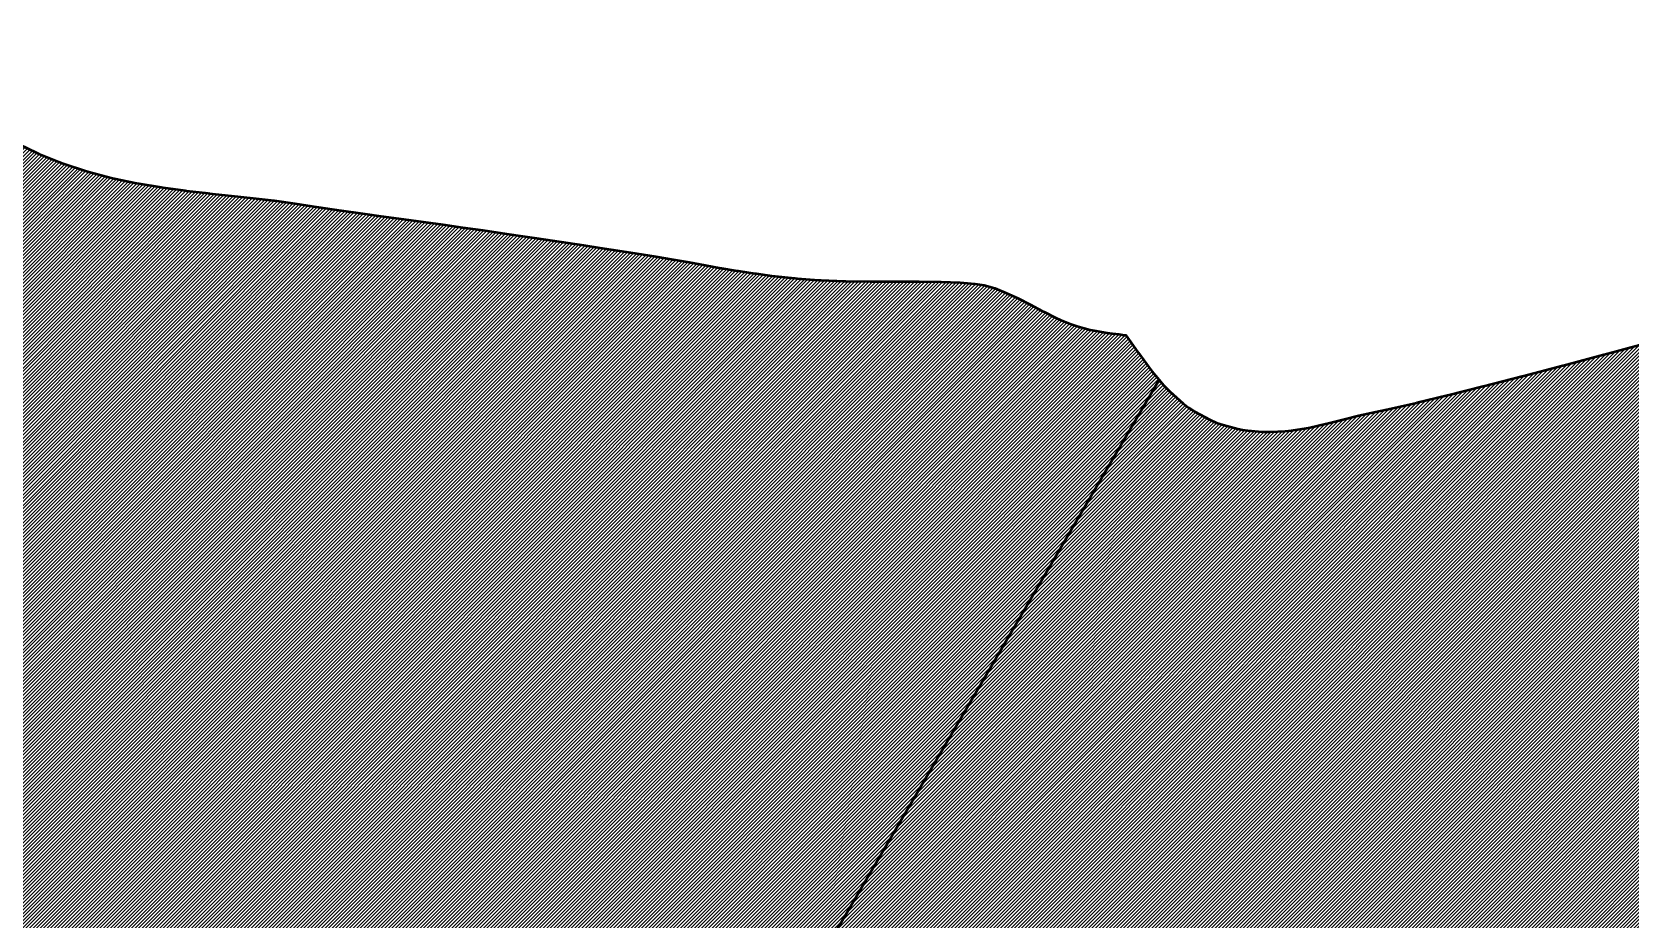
# Model space of a CAD drawing. Header units: metres. Extents: x 729569 to 733474, y 1423763 to 1426173.
# Drawn here: x 731336.9 to 731417.2, y 1425642.2 to 1425686.7 of the extents above; entities that cross this region are included whole.
import ezdxf

# ---------------------------------------------------------------- set-up
doc = ezdxf.new("R2010")
doc.units = ezdxf.units.M
doc.layers.add('PARCEL_BORDER', color=7, linetype='Continuous')
doc.layers.add('PARCEL_L', color=7, linetype='Continuous')

msp = doc.modelspace()

# ---------------------------------------------------------------- hatches: boundary and pattern name
at = {"layer": 'PARCEL_L', "true_color": 0xffffc8}
h = msp.add_hatch(dxfattribs=at)
h.set_pattern_fill('SOLID')
h.paths.add_polyline_path([(731301.478, 1425632.162), (731301.46, 1425632.329), (731301.171, 1425633.712), (731300.748, 1425635.06), (731300.194, 1425636.361), (731299.516, 1425637.601), (731298.72, 1425638.768), (731298.372, 1425639.184), (731326.232, 1425686.698), (731327.619, 1425685.851), (731327.646, 1425685.835), (731329.279, 1425684.862), (731329.307, 1425684.845), (731330.972, 1425683.878), (731331.004, 1425683.859), (731332.645, 1425682.932), (731332.686, 1425682.909), (731334.249, 1425682.058), (731334.305, 1425682.028), (731335.736, 1425681.287), (731335.82, 1425681.245), (731337.063, 1425680.65), (731337.211, 1425680.584), (731338.212, 1425680.17), (731338.427, 1425680.09), (731339.548, 1425679.724), (731339.717, 1425679.674), (731340.838, 1425679.38), (731340.985, 1425679.345), (731342.106, 1425679.11), (731342.226, 1425679.087), (731343.346, 1425678.899), (731343.438, 1425678.885), (731344.557, 1425678.733), (731344.617, 1425678.725), (731345.734, 1425678.596), (731345.764, 1425678.593), (731346.877, 1425678.475), (731347.968, 1425678.359), (731349.024, 1425678.234), (731350.073, 1425678.086), (731351.24, 1425677.907), (731351.255, 1425677.905), (731352.378, 1425677.739), (731352.391, 1425677.737), (731353.464, 1425677.582), (731353.474, 1425677.581), (731354.509, 1425677.436), (731354.515, 1425677.435), (731355.526, 1425677.295), (731356.519, 1425677.159), (731357.506, 1425677.023), (731358.498, 1425676.883), (731359.512, 1425676.737), (731360.491, 1425676.594), (731361.385, 1425676.463), (731362.213, 1425676.341), (731363.003, 1425676.224), (731363.779, 1425676.109), (731364.568, 1425675.99), (731365.395, 1425675.865), (731366.285, 1425675.729), (731367.256, 1425675.581), (731368.21, 1425675.427), (731369.073, 1425675.278), (731369.888, 1425675.13), (731370.678, 1425674.984), (731370.691, 1425674.982), (731371.472, 1425674.842), (731371.505, 1425674.836), (731372.3, 1425674.703), (731372.349, 1425674.695), (731373.183, 1425674.569), (731373.242, 1425674.561), (731374.142, 1425674.443), (731374.205, 1425674.436), (731375.196, 1425674.327), (731375.303, 1425674.317), (731376.4, 1425674.237), (731376.512, 1425674.231), (731377.689, 1425674.189), (731377.756, 1425674.187), (731378.978, 1425674.171), (731379.01, 1425674.171), (731380.245, 1425674.168), (731381.438, 1425674.165), (731382.537, 1425674.151), (731383.49, 1425674.116), (731384.232, 1425674.056), (731384.705, 1425673.978), (731385.24, 1425673.825), (731385.801, 1425673.606), (731386.389, 1425673.33), (731387.01, 1425673.009), (731387.638, 1425672.676), (731387.713, 1425672.638), (731388.311, 1425672.343), (731388.519, 1425672.249), (731389.078, 1425672.024), (731389.426, 1425671.908), (731390.028, 1425671.748), (731390.327, 1425671.684), (731390.882, 1425671.596), (731391.005, 1425671.578), (731391.475, 1425671.523), (731391.764, 1425671.478), (731391.816, 1425671.464), (731391.998, 1425671.239), (731392.434, 1425670.619), (731392.453, 1425670.592), (731392.988, 1425669.848), (731393.126, 1425669.671), (731393.497, 1425669.23), (731353.78, 1425601.494), (731301.478, 1425632.162)])
h = msp.add_hatch(dxfattribs=at)
h.set_pattern_fill('SOLID')
h.paths.add_polyline_path([(731474.171, 1425642.45), (731427.769, 1425563.313), (731427.236, 1425563.413), (731425.828, 1425563.538), (731424.415, 1425563.524), (731423.01, 1425563.372), (731421.627, 1425563.083), (731420.279, 1425562.66), (731420.124, 1425562.594), (731353.78, 1425601.494), (731393.497, 1425669.23), (731393.723, 1425668.96), (731394.028, 1425668.646), (731394.707, 1425668.044), (731394.981, 1425667.827), (731395.279, 1425667.644), (731396.06, 1425667.225), (731396.379, 1425667.077), (731396.714, 1425666.967), (731397.444, 1425666.775), (731397.693, 1425666.72), (731397.945, 1425666.687), (731398.674, 1425666.623), (731399.098, 1425666.616), (731399.834, 1425666.655), (731400.142, 1425666.688), (731400.893, 1425666.807), (731401.08, 1425666.843), (731401.856, 1425667.016), (731401.936, 1425667.035), (731402.737, 1425667.238), (731403.533, 1425667.435), (731404.384, 1425667.617), (731405.18, 1425667.787), (731405.24, 1425667.801), (731406.439, 1425668.082), (731406.468, 1425668.089), (731407.991, 1425668.462), (731408.01, 1425668.467), (731409.78, 1425668.913), (731409.794, 1425668.916), (731411.734, 1425669.415), (731411.747, 1425669.418), (731413.779, 1425669.95), (731413.792, 1425669.953), (731415.838, 1425670.498), (731415.853, 1425670.502), (731417.837, 1425671.042), (731417.855, 1425671.047), (731419.699, 1425671.561), (731419.724, 1425671.568), (731421.35, 1425672.037), (731421.391, 1425672.049), (731422.721, 1425672.453), (731422.8, 1425672.478), (731422.901, 1425672.512), (731474.171, 1425642.45)])

# ---------------------------------------------------------------- linework, layer by layer
at = {"layer": 'PARCEL_BORDER', "lineweight": 50, "true_color": 0x323232}
for points in [[(731335.82, 1425681.245), (731337.063, 1425680.65), (731337.211, 1425680.584), (731338.212, 1425680.17), (731338.427, 1425680.09), (731339.548, 1425679.724), (731339.717, 1425679.674), (731340.838, 1425679.38), (731340.985, 1425679.345), (731342.106, 1425679.11), (731342.226, 1425679.087), (731343.346, 1425678.899), (731343.438, 1425678.885), (731344.557, 1425678.733), (731344.617, 1425678.725), (731345.734, 1425678.596), (731345.764, 1425678.593), (731346.877, 1425678.475), (731347.968, 1425678.359), (731349.024, 1425678.234), (731350.073, 1425678.086), (731351.24, 1425677.907), (731351.255, 1425677.905), (731352.378, 1425677.739), (731352.391, 1425677.737), (731353.464, 1425677.582), (731353.474, 1425677.581), (731354.509, 1425677.436), (731354.515, 1425677.435), (731355.526, 1425677.295), (731356.519, 1425677.159), (731357.506, 1425677.023), (731358.498, 1425676.883), (731359.512, 1425676.737), (731360.491, 1425676.594), (731361.385, 1425676.463), (731362.213, 1425676.341), (731363.003, 1425676.224), (731363.779, 1425676.109), (731364.568, 1425675.99), (731365.395, 1425675.865), (731366.285, 1425675.729), (731367.256, 1425675.581), (731368.21, 1425675.427), (731369.073, 1425675.278), (731369.888, 1425675.13), (731370.678, 1425674.984), (731370.691, 1425674.982), (731371.472, 1425674.842), (731371.505, 1425674.836), (731372.3, 1425674.703), (731372.349, 1425674.695), (731373.183, 1425674.569), (731373.242, 1425674.561), (731374.142, 1425674.443), (731374.205, 1425674.436), (731375.196, 1425674.327), (731375.303, 1425674.317), (731376.4, 1425674.237), (731376.512, 1425674.231), (731377.689, 1425674.189), (731377.756, 1425674.187), (731378.978, 1425674.171), (731379.01, 1425674.171), (731380.245, 1425674.168), (731381.438, 1425674.165), (731382.537, 1425674.151), (731383.49, 1425674.116), (731384.232, 1425674.056), (731384.705, 1425673.978), (731385.24, 1425673.825), (731385.801, 1425673.606), (731386.389, 1425673.33), (731387.01, 1425673.009), (731387.638, 1425672.676), (731387.713, 1425672.638), (731388.311, 1425672.343), (731388.519, 1425672.249), (731389.078, 1425672.024), (731389.426, 1425671.908), (731390.028, 1425671.748), (731390.327, 1425671.684), (731390.882, 1425671.596), (731391.005, 1425671.578), (731391.475, 1425671.523), (731391.764, 1425671.478), (731391.816, 1425671.464), (731391.998, 1425671.239), (731392.434, 1425670.619), (731392.453, 1425670.592), (731392.988, 1425669.848), (731393.126, 1425669.671), (731393.497, 1425669.23), (731353.78, 1425601.494)], [(731353.78, 1425601.494), (731393.497, 1425669.23), (731393.723, 1425668.96), (731394.028, 1425668.646), (731394.707, 1425668.044), (731394.981, 1425667.827), (731395.279, 1425667.644), (731396.06, 1425667.225), (731396.379, 1425667.077), (731396.714, 1425666.967), (731397.444, 1425666.775), (731397.693, 1425666.72), (731397.945, 1425666.687), (731398.674, 1425666.623), (731399.098, 1425666.616), (731399.834, 1425666.655), (731400.142, 1425666.688), (731400.893, 1425666.807), (731401.08, 1425666.843), (731401.856, 1425667.016), (731401.936, 1425667.035), (731402.737, 1425667.238), (731403.533, 1425667.435), (731404.384, 1425667.617), (731405.18, 1425667.787), (731405.24, 1425667.801), (731406.439, 1425668.082), (731406.468, 1425668.089), (731407.991, 1425668.462), (731408.01, 1425668.467), (731409.78, 1425668.913), (731409.794, 1425668.916), (731411.734, 1425669.415), (731411.747, 1425669.418), (731413.779, 1425669.95), (731413.792, 1425669.953), (731415.838, 1425670.498), (731415.853, 1425670.502), (731417.837, 1425671.042)]]:
    msp.add_lwpolyline(points, dxfattribs=at)

doc.saveas('drawing.dxf')
